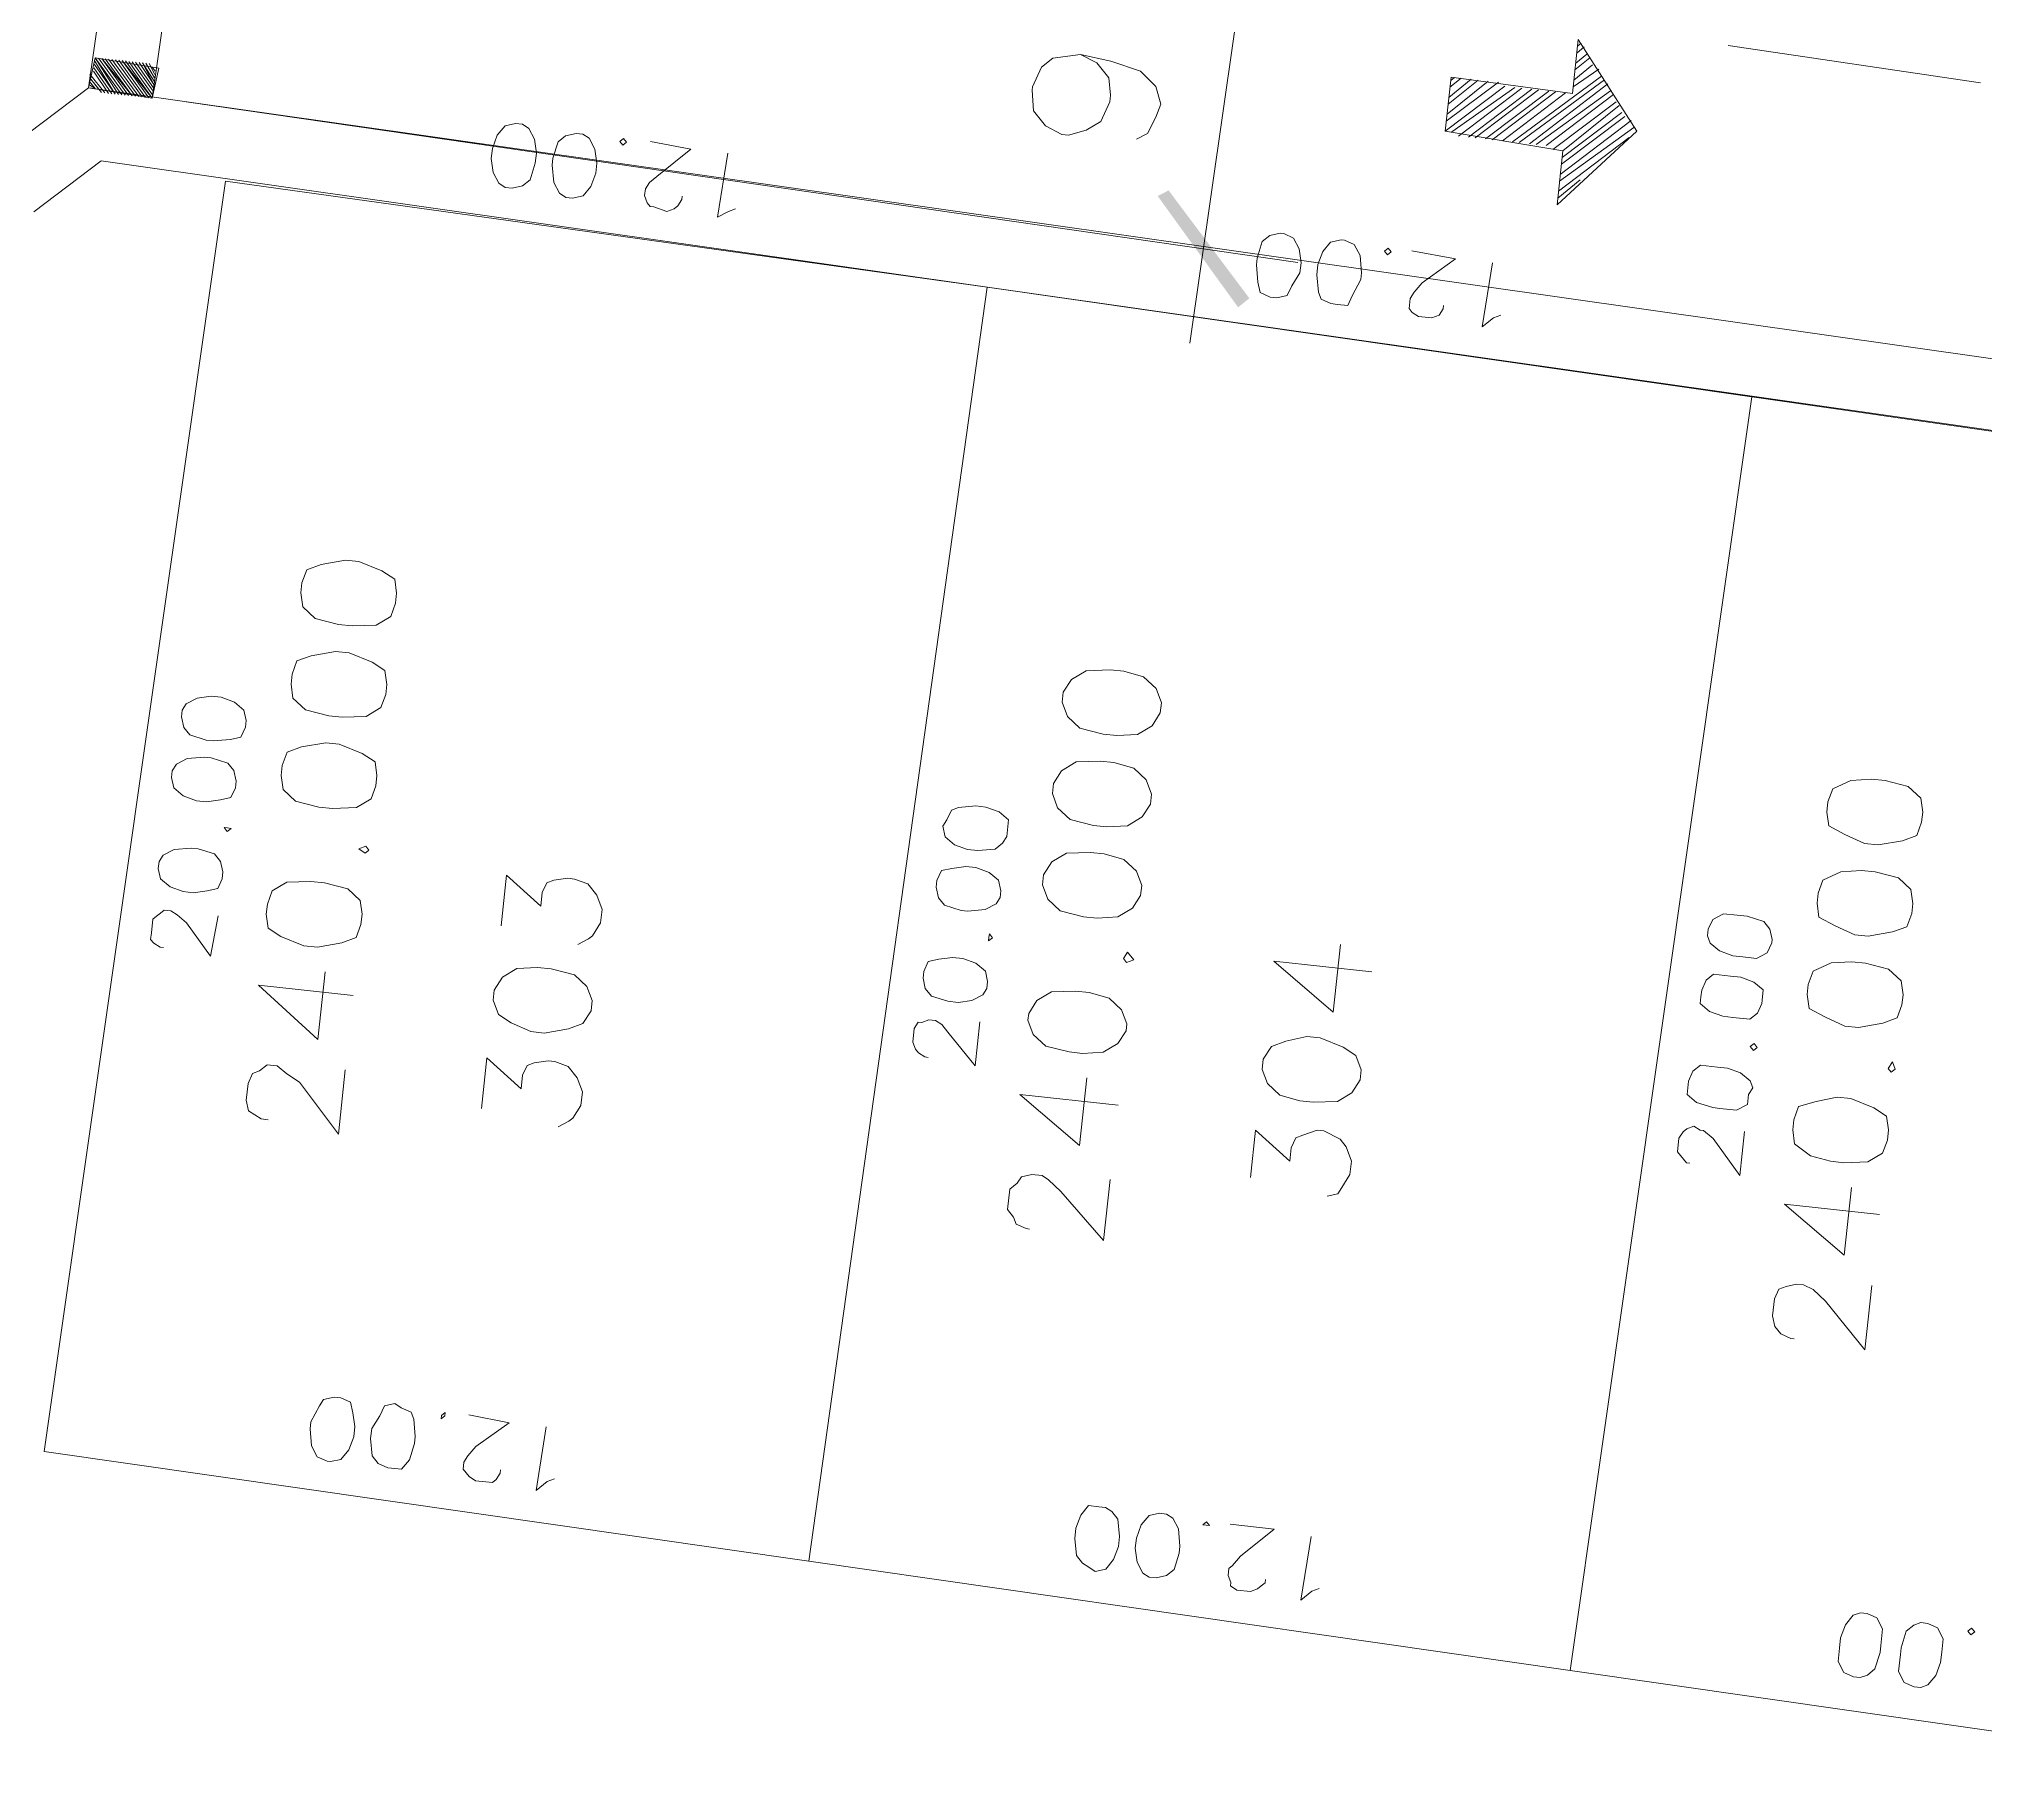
# Model space of a CAD drawing. Header units: metres. Extents: x -977055 to 805873, y -1033982 to 242021.
# Drawn here: x 2668.04 to 2698.46, y 753.49 to 780.7 of the extents above; entities that cross this region are included whole.
import ezdxf

# ---------------------------------------------------------------- set-up
doc = ezdxf.new("R2010")
doc.units = ezdxf.units.M
doc.header["$PDMODE"] = 32
doc.header["$PDSIZE"] = 1.5
for name, color, linetype in [('12-CONDICIONES EXISTENTES', 2, 'Continuous'), ('PDF_0', 7, 'Continuous'), ('PDF_acera', 7, 'Continuous'), ('PDF_areas por lote', 7, 'Continuous'), ('PDF_COTAS', 7, 'Continuous'), ('PDF_COTAS CONJUNTO', 7, 'Continuous'), ('PDF_linea de centro', 7, 'Continuous'), ('PDF_LOTES', 7, 'Continuous'), ('PDF_No. lotes', 7, 'Continuous'), ('PDF_PASO DE CEBRA', 7, 'Continuous'), ('PDF_VIAS', 7, 'Continuous')]:
    doc.layers.add(name, color=color, linetype=linetype)
doc.styles.add('CITY2', font='stylu.ttf', dxfattribs={"height": 0.2})
doc.dimstyles.new('COTAS2', dxfattribs={"dimtxt": 0.02, "dimasz": 0.1, "dimexe": 0.15, "dimexo": 0.08, "dimgap": 0.05, "dimtad": 1, "dimzin": 0, "dimdsep": 46, "dimtxsty": 'CITY2', "dimblk": 'ARCHTICK', "dimcen": 1, "dimdle": 0.1, "dimclrd": 1, "dimclre": 1, "dimclrt": 2, "dimadec": 0, "dimazin": 0, "dimtfac": 1, "dimtofl": 0, "dimtmove": 0, "dimatfit": 3, "dimldrblk": 'ARCHTICK', "dimfxl": 0.18, "dimtolj": 1, "dimtzin": 0, "dimarcsym": 0})

# ---------------------------------------------------------------- blocks, each defined once
blk = doc.blocks.new('CALLE')
at = {"layer": 'PDF_0', "transparency": 33554559}
for points in [[(-198.174816, -228.275712), (-199.317888, -229.545792), (-199.444896, -229.418784)], [(-198.090144, -228.40272), (-198.174816, -228.275712), (-199.317888, -229.545792)]]:
    blk.add_solid(points, dxfattribs=at)
at = {"layer": 'PDF_acera', "lineweight": 9}
blk.add_lwpolyline([(-199.868256, -214.389504), (-199.148544, -215.151552), (-201.561696, -285.471648), (-200.67264, -285.598656), (-198.259488, -214.897536), (-199.571904, -213.500448), (-200.0376, -213.500448)], dxfattribs=at)
at = {"layer": 'PDF_areas por lote', "lineweight": 9}
for points in [[(-210.790944, -218.496096), (-210.790944, -218.411424), (-210.748608, -218.326752), (-210.706272, -218.24208), (-210.579264, -218.199744), (-210.367584, -218.199744), (-210.240576, -218.24208), (-210.19824, -218.326752), (-210.113568, -218.411424), (-210.113568, -218.538432), (-210.19824, -218.66544), (-210.282912, -218.834784), (-210.875616, -219.385152), (-210.071232, -219.385152)], [(-209.13984, -219.385152), (-209.13984, -218.199744), (-209.732544, -219.004128), (-208.885824, -219.004128)], [(-211.129632, -228.064032), (-211.129632, -228.021696), (-211.087296, -227.894688), (-211.002624, -227.852352), (-210.917952, -227.76768), (-210.663936, -227.76768), (-210.579264, -227.852352), (-210.494592, -227.894688), (-210.452256, -228.021696), (-210.452256, -228.148704), (-210.494592, -228.233376), (-210.6216, -228.40272), (-211.171968, -228.995424), (-210.40992, -228.995424)], [(-209.478528, -228.995424), (-209.478528, -227.76768), (-210.028896, -228.572064), (-209.182176, -228.572064)], [(-211.46832, -237.674304), (-211.46832, -237.631968), (-211.425984, -237.50496), (-211.341312, -237.420288), (-211.214304, -237.377952), (-211.002624, -237.377952), (-210.875616, -237.420288), (-210.83328, -237.50496), (-210.790944, -237.631968), (-210.790944, -237.71664), (-210.83328, -237.843648), (-210.960288, -238.012992), (-211.510656, -238.56336), (-210.706272, -238.56336)], [(-209.817216, -238.56336), (-209.817216, -237.377952), (-210.367584, -238.182336), (-209.520864, -238.182336)]]:
    blk.add_lwpolyline(points, dxfattribs=at)
for points in [[(-208.250784, -218.199744), (-208.420128, -218.24208), (-208.5048, -218.411424), (-208.589472, -218.707776), (-208.589472, -218.87712), (-208.5048, -219.173472), (-208.420128, -219.342816), (-208.250784, -219.385152), (-208.123776, -219.385152), (-207.954432, -219.342816), (-207.827424, -219.173472), (-207.785088, -218.87712), (-207.785088, -218.707776), (-207.827424, -218.411424), (-207.954432, -218.24208), (-208.123776, -218.199744)], [(-206.515008, -218.199744), (-206.684352, -218.24208), (-206.81136, -218.411424), (-206.853696, -218.707776), (-206.853696, -218.87712), (-206.81136, -219.173472), (-206.684352, -219.342816), (-206.515008, -219.385152), (-206.388, -219.385152), (-206.218656, -219.342816), (-206.133984, -219.173472), (-206.049312, -218.87712), (-206.049312, -218.707776), (-206.133984, -218.411424), (-206.218656, -218.24208), (-206.388, -218.199744)], [(-205.371936, -218.199744), (-205.54128, -218.24208), (-205.668288, -218.411424), (-205.710624, -218.707776), (-205.710624, -218.87712), (-205.668288, -219.173472), (-205.54128, -219.342816), (-205.371936, -219.385152), (-205.244928, -219.385152), (-205.075584, -219.342816), (-204.990912, -219.173472), (-204.90624, -218.87712), (-204.90624, -218.707776), (-204.990912, -218.411424), (-205.075584, -218.24208), (-205.244928, -218.199744)], [(-204.228864, -218.199744), (-204.398208, -218.24208), (-204.525216, -218.411424), (-204.567552, -218.707776), (-204.567552, -218.87712), (-204.525216, -219.173472), (-204.398208, -219.342816), (-204.228864, -219.385152), (-204.101856, -219.385152), (-203.932512, -219.342816), (-203.84784, -219.173472), (-203.763168, -218.87712), (-203.763168, -218.707776), (-203.84784, -218.411424), (-203.932512, -218.24208), (-204.101856, -218.199744)], [(-207.319392, -219.258144), (-207.361728, -219.342816), (-207.319392, -219.385152), (-207.277056, -219.342816)], [(-208.547136, -227.76768), (-208.71648, -227.852352), (-208.843488, -228.021696), (-208.885824, -228.318048), (-208.885824, -228.487392), (-208.843488, -228.741408), (-208.71648, -228.910752), (-208.547136, -228.995424), (-208.462464, -228.995424), (-208.29312, -228.910752), (-208.166112, -228.741408), (-208.123776, -228.487392), (-208.123776, -228.318048), (-208.166112, -228.021696), (-208.29312, -227.852352), (-208.462464, -227.76768)], [(-206.853696, -227.76768), (-207.02304, -227.852352), (-207.150048, -228.021696), (-207.192384, -228.318048), (-207.192384, -228.487392), (-207.150048, -228.741408), (-207.02304, -228.910752), (-206.853696, -228.995424), (-206.726688, -228.995424), (-206.557344, -228.910752), (-206.430336, -228.741408), (-206.388, -228.487392), (-206.388, -228.318048), (-206.430336, -228.021696), (-206.557344, -227.852352), (-206.726688, -227.76768)], [(-205.710624, -227.76768), (-205.879968, -227.852352), (-206.006976, -228.021696), (-206.049312, -228.318048), (-206.049312, -228.487392), (-206.006976, -228.741408), (-205.879968, -228.910752), (-205.710624, -228.995424), (-205.583616, -228.995424), (-205.414272, -228.910752), (-205.287264, -228.741408), (-205.244928, -228.487392), (-205.244928, -228.318048), (-205.287264, -228.021696), (-205.414272, -227.852352), (-205.583616, -227.76768)], [(-204.567552, -227.76768), (-204.736896, -227.852352), (-204.863904, -228.021696), (-204.90624, -228.318048), (-204.90624, -228.487392), (-204.863904, -228.741408), (-204.736896, -228.910752), (-204.567552, -228.995424), (-204.440544, -228.995424), (-204.2712, -228.910752), (-204.144192, -228.741408), (-204.101856, -228.487392), (-204.101856, -228.318048), (-204.144192, -228.021696), (-204.2712, -227.852352), (-204.440544, -227.76768)], [(-207.65808, -228.868416), (-207.700416, -228.910752), (-207.65808, -228.995424), (-207.573408, -228.910752)], [(-208.885824, -237.377952), (-209.055168, -237.420288), (-209.182176, -237.631968), (-209.224512, -237.885984), (-209.224512, -238.055328), (-209.182176, -238.35168), (-209.055168, -238.521024), (-208.885824, -238.56336), (-208.758816, -238.56336), (-208.589472, -238.521024), (-208.5048, -238.35168), (-208.420128, -238.055328), (-208.420128, -237.885984), (-208.5048, -237.631968), (-208.589472, -237.420288), (-208.758816, -237.377952)], [(-207.192384, -237.377952), (-207.361728, -237.420288), (-207.4464, -237.631968), (-207.531072, -237.885984), (-207.531072, -238.055328), (-207.4464, -238.35168), (-207.361728, -238.521024), (-207.192384, -238.56336), (-207.065376, -238.56336), (-206.896032, -238.521024), (-206.769024, -238.35168), (-206.726688, -238.055328), (-206.726688, -237.885984), (-206.769024, -237.631968), (-206.896032, -237.420288), (-207.065376, -237.377952)], [(-206.049312, -237.377952), (-206.218656, -237.420288), (-206.303328, -237.631968), (-206.388, -237.885984), (-206.388, -238.055328), (-206.303328, -238.35168), (-206.218656, -238.521024), (-206.049312, -238.56336), (-205.922304, -238.56336), (-205.75296, -238.521024), (-205.625952, -238.35168), (-205.583616, -238.055328), (-205.583616, -237.885984), (-205.625952, -237.631968), (-205.75296, -237.420288), (-205.922304, -237.377952)], [(-204.90624, -237.377952), (-205.075584, -237.420288), (-205.160256, -237.631968), (-205.244928, -237.885984), (-205.244928, -238.055328), (-205.160256, -238.35168), (-205.075584, -238.521024), (-204.90624, -238.56336), (-204.779232, -238.56336), (-204.609888, -238.521024), (-204.48288, -238.35168), (-204.440544, -238.055328), (-204.440544, -237.885984), (-204.48288, -237.631968), (-204.609888, -237.420288), (-204.779232, -237.377952)], [(-207.996768, -238.478688), (-208.039104, -238.521024), (-207.996768, -238.56336), (-207.912096, -238.521024)]]:
    blk.add_lwpolyline(points, close=True, dxfattribs=at)
at = {"layer": 'PDF_COTAS', "lineweight": 9}
for points in [[(-208.801152, -216.972), (-208.801152, -216.929664), (-208.758816, -216.844992), (-208.71648, -216.802656), (-208.631808, -216.802656), (-208.462464, -216.802656), (-208.420128, -216.844992), (-208.377792, -216.887328), (-208.335456, -216.929664), (-208.335456, -217.014336), (-208.377792, -217.099008), (-208.462464, -217.226016), (-208.843488, -217.564704), (-208.335456, -217.60704)], [(-214.812864, -221.84064), (-214.8552, -221.84064), (-214.939872, -221.798304), (-214.982208, -221.755968), (-214.982208, -221.671296), (-214.982208, -221.544288), (-214.939872, -221.459616), (-214.897536, -221.41728), (-214.8552, -221.374944), (-214.770528, -221.374944), (-214.685856, -221.41728), (-214.558848, -221.501952), (-214.22016, -221.882976), (-214.177824, -221.374944)], [(-198.809856, -222.391008), (-198.852192, -222.391008), (-198.936864, -222.348672), (-198.9792, -222.306336), (-199.021536, -222.221664), (-198.9792, -222.05232), (-198.9792, -222.009984), (-198.936864, -221.967648), (-198.852192, -221.925312), (-198.76752, -221.925312), (-198.682848, -221.967648), (-198.598176, -222.05232), (-198.217152, -222.433344), (-198.174816, -221.925312)], [(-214.8552, -222.518016), (-214.897536, -222.433344), (-215.024544, -222.306336), (-214.22016, -222.348672)], [(-198.894528, -223.068384), (-198.936864, -222.983712), (-199.021536, -222.856704), (-198.217152, -222.89904)], [(-215.151552, -231.450912), (-215.193888, -231.450912), (-215.236224, -231.408576), (-215.27856, -231.36624), (-215.320896, -231.281568), (-215.320896, -231.112224), (-215.27856, -231.027552), (-215.236224, -231.027552), (-215.151552, -230.985216), (-215.06688, -230.985216), (-215.024544, -231.027552), (-214.897536, -231.112224), (-214.516512, -231.493248), (-214.516512, -230.94288)], [(-199.148544, -231.958944), (-199.19088, -231.958944), (-199.275552, -231.916608), (-199.317888, -231.831936), (-199.317888, -231.662592), (-199.275552, -231.57792), (-199.233216, -231.535584), (-199.148544, -231.535584), (-199.106208, -231.535584), (-199.021536, -231.57792), (-198.894528, -231.662592), (-198.55584, -232.043616), (-198.513504, -231.493248)], [(-215.193888, -232.128288), (-215.236224, -232.043616), (-215.363232, -231.916608), (-214.558848, -231.958944)], [(-199.19088, -232.678656), (-199.233216, -232.593984), (-199.360224, -232.466976), (-198.55584, -232.509312)]]:
    blk.add_lwpolyline(points, dxfattribs=at)
for points in [[(-207.827424, -216.802656), (-207.954432, -216.844992), (-208.039104, -216.972), (-208.08144, -217.141344), (-208.08144, -217.268352), (-208.039104, -217.437696), (-207.996768, -217.564704), (-207.86976, -217.60704), (-207.785088, -217.60704), (-207.65808, -217.564704), (-207.573408, -217.480032), (-207.531072, -217.268352), (-207.531072, -217.18368), (-207.573408, -216.972), (-207.65808, -216.844992), (-207.742752, -216.802656)], [(-206.684352, -216.844992), (-206.81136, -216.887328), (-206.896032, -217.014336), (-206.938368, -217.18368), (-206.938368, -217.310688), (-206.896032, -217.480032), (-206.853696, -217.60704), (-206.726688, -217.649376), (-206.642016, -217.649376), (-206.515008, -217.60704), (-206.430336, -217.522368), (-206.388, -217.310688), (-206.388, -217.226016), (-206.430336, -217.014336), (-206.515008, -216.887328), (-206.59968, -216.844992)], [(-205.922304, -216.887328), (-206.049312, -216.929664), (-206.133984, -217.014336), (-206.17632, -217.226016), (-206.17632, -217.310688), (-206.133984, -217.522368), (-206.091648, -217.649376), (-205.96464, -217.691712), (-205.879968, -217.691712), (-205.75296, -217.649376), (-205.668288, -217.522368), (-205.625952, -217.353024), (-205.625952, -217.226016), (-205.668288, -217.056672), (-205.75296, -216.929664), (-205.837632, -216.887328)], [(-207.23472, -217.564704), (-207.277056, -217.60704), (-207.23472, -217.649376), (-207.23472, -217.60704)], [(-214.939872, -219.72384), (-214.897536, -219.850848), (-214.770528, -219.93552), (-214.601184, -219.977856), (-214.474176, -219.977856), (-214.304832, -219.93552), (-214.177824, -219.893184), (-214.135488, -219.766176), (-214.135488, -219.681504), (-214.177824, -219.554496), (-214.262496, -219.51216), (-214.474176, -219.427488), (-214.558848, -219.427488), (-214.770528, -219.469824), (-214.897536, -219.554496), (-214.939872, -219.681504)], [(-214.939872, -220.485888), (-214.939872, -220.612896), (-214.812864, -220.697568), (-214.601184, -220.739904), (-214.516512, -220.739904), (-214.304832, -220.697568), (-214.22016, -220.655232), (-214.177824, -220.528224), (-214.135488, -220.443552), (-214.177824, -220.316544), (-214.304832, -220.274208), (-214.474176, -220.189536), (-214.601184, -220.189536), (-214.812864, -220.231872), (-214.897536, -220.316544), (-214.939872, -220.443552)], [(-198.936864, -220.274208), (-198.894528, -220.401216), (-198.809856, -220.485888), (-198.598176, -220.528224), (-198.471168, -220.528224), (-198.301824, -220.485888), (-198.174816, -220.401216), (-198.13248, -220.316544), (-198.13248, -220.231872), (-198.174816, -220.104864), (-198.301824, -220.020192), (-198.471168, -219.977856), (-198.598176, -219.977856), (-198.76752, -220.020192), (-198.894528, -220.104864), (-198.936864, -220.189536)], [(-198.9792, -221.036256), (-198.936864, -221.163264), (-198.809856, -221.247936), (-198.640512, -221.290272), (-198.513504, -221.290272), (-198.34416, -221.247936), (-198.217152, -221.163264), (-198.174816, -221.078592), (-198.174816, -220.99392), (-198.217152, -220.866912), (-198.301824, -220.78224), (-198.513504, -220.739904), (-198.598176, -220.739904), (-198.809856, -220.78224), (-198.936864, -220.866912), (-198.9792, -220.951584)], [(-214.262496, -221.036256), (-214.22016, -221.078592), (-214.177824, -221.078592), (-214.22016, -221.036256)], [(-198.259488, -221.586624), (-198.217152, -221.62896), (-198.174816, -221.586624), (-198.217152, -221.544288)], [(-208.631808, -227.174976), (-209.182176, -227.174976), (-208.801152, -226.793952), (-208.71648, -226.70928), (-208.674144, -226.624608), (-208.674144, -226.539936), (-208.71648, -226.455264), (-208.71648, -226.412928), (-208.801152, -226.370592), (-208.970496, -226.370592), (-209.055168, -226.412928), (-209.097504, -226.455264), (-209.13984, -226.539936), (-209.13984, -226.582272), (-209.13984, -226.539936), (-209.097504, -226.455264), (-209.055168, -226.412928), (-208.970496, -226.370592), (-208.801152, -226.370592), (-208.71648, -226.412928), (-208.71648, -226.455264), (-208.674144, -226.539936), (-208.674144, -226.624608), (-208.71648, -226.70928), (-208.801152, -226.793952), (-209.182176, -227.174976)], [(-208.166112, -226.412928), (-208.29312, -226.455264), (-208.377792, -226.539936), (-208.420128, -226.751616), (-208.420128, -226.878624), (-208.377792, -227.047968), (-208.29312, -227.174976), (-208.208448, -227.217312), (-208.123776, -227.217312), (-207.996768, -227.174976), (-207.912096, -227.047968), (-207.86976, -226.878624), (-207.86976, -226.751616), (-207.912096, -226.582272), (-207.954432, -226.455264), (-208.08144, -226.412928)], [(-208.166112, -226.412928), (-208.29312, -226.455264), (-208.377792, -226.539936), (-208.420128, -226.751616), (-208.420128, -226.878624), (-208.377792, -227.047968), (-208.29312, -227.174976), (-208.208448, -227.217312), (-208.123776, -227.217312), (-207.996768, -227.174976), (-207.912096, -227.047968), (-207.86976, -226.878624), (-207.86976, -226.751616), (-207.912096, -226.582272), (-207.954432, -226.455264), (-208.08144, -226.412928)], [(-207.02304, -226.455264), (-207.150048, -226.4976), (-207.23472, -226.582272), (-207.277056, -226.793952), (-207.277056, -226.878624), (-207.23472, -227.090304), (-207.150048, -227.217312), (-207.065376, -227.259648), (-206.980704, -227.259648), (-206.853696, -227.217312), (-206.769024, -227.090304), (-206.726688, -226.92096), (-206.726688, -226.793952), (-206.769024, -226.624608), (-206.81136, -226.4976), (-206.938368, -226.455264)], [(-207.02304, -226.455264), (-207.150048, -226.4976), (-207.23472, -226.582272), (-207.277056, -226.793952), (-207.277056, -226.878624), (-207.23472, -227.090304), (-207.150048, -227.217312), (-207.065376, -227.259648), (-206.980704, -227.259648), (-206.853696, -227.217312), (-206.769024, -227.090304), (-206.726688, -226.92096), (-206.726688, -226.793952), (-206.769024, -226.624608), (-206.81136, -226.4976), (-206.938368, -226.455264)], [(-206.260992, -226.455264), (-206.388, -226.4976), (-206.472672, -226.624608), (-206.515008, -226.793952), (-206.515008, -226.92096), (-206.472672, -227.13264), (-206.388, -227.217312), (-206.303328, -227.259648), (-206.218656, -227.259648), (-206.091648, -227.259648), (-206.006976, -227.13264), (-205.96464, -226.963296), (-205.96464, -226.836288), (-206.006976, -226.624608), (-206.049312, -226.539936), (-206.17632, -226.4976)], [(-206.260992, -226.455264), (-206.388, -226.4976), (-206.472672, -226.624608), (-206.515008, -226.793952), (-206.515008, -226.92096), (-206.472672, -227.13264), (-206.388, -227.217312), (-206.303328, -227.259648), (-206.218656, -227.259648), (-206.091648, -227.259648), (-206.006976, -227.13264), (-205.96464, -226.963296), (-205.96464, -226.836288), (-206.006976, -226.624608), (-206.049312, -226.539936), (-206.17632, -226.4976)], [(-207.573408, -227.174976), (-207.615744, -227.174976), (-207.573408, -227.217312), (-207.531072, -227.174976)], [(-207.573408, -227.174976), (-207.615744, -227.174976), (-207.573408, -227.217312), (-207.531072, -227.174976)], [(-215.27856, -229.334112), (-215.236224, -229.46112), (-215.109216, -229.545792), (-214.939872, -229.588128), (-214.812864, -229.588128), (-214.601184, -229.545792), (-214.516512, -229.46112), (-214.474176, -229.376448), (-214.474176, -229.291776), (-214.474176, -229.164768), (-214.601184, -229.080096), (-214.770528, -229.03776), (-214.897536, -229.03776), (-215.109216, -229.080096), (-215.193888, -229.164768), (-215.236224, -229.24944)], [(-199.275552, -229.88448), (-199.233216, -230.011488), (-199.106208, -230.053824), (-198.936864, -230.138496), (-198.809856, -230.138496), (-198.640512, -230.09616), (-198.513504, -230.011488), (-198.471168, -229.88448), (-198.471168, -229.842144), (-198.513504, -229.715136), (-198.598176, -229.630464), (-198.809856, -229.588128), (-198.894528, -229.588128), (-199.106208, -229.630464), (-199.233216, -229.6728), (-199.275552, -229.799808)], [(-215.27856, -230.09616), (-215.236224, -230.223168), (-215.151552, -230.30784), (-214.939872, -230.350176), (-214.8552, -230.350176), (-214.64352, -230.30784), (-214.516512, -230.223168), (-214.474176, -230.138496), (-214.474176, -230.053824), (-214.516512, -229.926816), (-214.64352, -229.842144), (-214.812864, -229.799808), (-214.939872, -229.799808), (-215.109216, -229.842144), (-215.236224, -229.926816), (-215.27856, -230.011488)], [(-199.275552, -230.646528), (-199.275552, -230.773536), (-199.148544, -230.815872), (-198.936864, -230.900544), (-198.852192, -230.900544), (-198.640512, -230.858208), (-198.513504, -230.773536), (-198.471168, -230.646528), (-198.471168, -230.604192), (-198.513504, -230.477184), (-198.640512, -230.392512), (-198.809856, -230.350176), (-198.936864, -230.350176), (-199.148544, -230.392512), (-199.233216, -230.434848), (-199.275552, -230.561856)], [(-214.558848, -230.646528), (-214.558848, -230.688864), (-214.516512, -230.646528), (-214.558848, -230.604192)], [(-198.598176, -231.196896), (-198.55584, -231.239232), (-198.513504, -231.196896), (-198.55584, -231.15456)], [(-208.970496, -236.785248), (-209.520864, -236.785248), (-209.097504, -236.404224), (-209.012832, -236.277216), (-209.012832, -236.23488), (-208.970496, -236.150208), (-209.012832, -236.065536), (-209.055168, -236.0232), (-209.13984, -235.980864), (-209.309184, -235.980864), (-209.35152, -236.0232), (-209.393856, -236.065536), (-209.436192, -236.107872), (-209.436192, -236.150208), (-209.436192, -236.107872), (-209.393856, -236.065536), (-209.35152, -236.0232), (-209.309184, -235.980864), (-209.13984, -235.980864), (-209.055168, -236.0232), (-209.012832, -236.065536), (-208.970496, -236.150208), (-209.012832, -236.23488), (-209.012832, -236.277216), (-209.097504, -236.404224), (-209.520864, -236.785248)], [(-208.5048, -236.0232), (-208.589472, -236.0232), (-208.674144, -236.150208), (-208.71648, -236.361888), (-208.71648, -236.44656), (-208.71648, -236.65824), (-208.631808, -236.785248), (-208.5048, -236.785248), (-208.420128, -236.827584), (-208.335456, -236.785248), (-208.250784, -236.65824), (-208.208448, -236.488896), (-208.208448, -236.361888), (-208.208448, -236.150208), (-208.29312, -236.065536), (-208.420128, -236.0232)], [(-208.5048, -236.0232), (-208.589472, -236.0232), (-208.674144, -236.150208), (-208.71648, -236.361888), (-208.71648, -236.44656), (-208.71648, -236.65824), (-208.631808, -236.785248), (-208.5048, -236.785248), (-208.420128, -236.827584), (-208.335456, -236.785248), (-208.250784, -236.65824), (-208.208448, -236.488896), (-208.208448, -236.361888), (-208.208448, -236.150208), (-208.29312, -236.065536), (-208.420128, -236.0232)], [(-207.361728, -236.065536), (-207.4464, -236.065536), (-207.531072, -236.192544), (-207.573408, -236.361888), (-207.573408, -236.488896), (-207.573408, -236.700576), (-207.488736, -236.785248), (-207.361728, -236.827584), (-207.319392, -236.827584), (-207.192384, -236.827584), (-207.107712, -236.700576), (-207.065376, -236.531232), (-207.065376, -236.404224), (-207.065376, -236.192544), (-207.150048, -236.107872), (-207.277056, -236.065536)], [(-207.361728, -236.065536), (-207.4464, -236.065536), (-207.531072, -236.192544), (-207.573408, -236.361888), (-207.573408, -236.488896), (-207.573408, -236.700576), (-207.488736, -236.785248), (-207.361728, -236.827584), (-207.319392, -236.827584), (-207.192384, -236.827584), (-207.107712, -236.700576), (-207.065376, -236.531232), (-207.065376, -236.404224), (-207.065376, -236.192544), (-207.150048, -236.107872), (-207.277056, -236.065536)], [(-206.59968, -236.065536), (-206.684352, -236.107872), (-206.769024, -236.23488), (-206.81136, -236.404224), (-206.81136, -236.531232), (-206.81136, -236.700576), (-206.726688, -236.827584), (-206.59968, -236.86992), (-206.557344, -236.86992), (-206.430336, -236.827584), (-206.345664, -236.742912), (-206.303328, -236.531232), (-206.303328, -236.404224), (-206.303328, -236.23488), (-206.388, -236.107872), (-206.515008, -236.065536)], [(-206.59968, -236.065536), (-206.684352, -236.107872), (-206.769024, -236.23488), (-206.81136, -236.404224), (-206.81136, -236.531232), (-206.81136, -236.700576), (-206.726688, -236.827584), (-206.59968, -236.86992), (-206.557344, -236.86992), (-206.430336, -236.827584), (-206.345664, -236.742912), (-206.303328, -236.531232), (-206.303328, -236.404224), (-206.303328, -236.23488), (-206.388, -236.107872), (-206.515008, -236.065536)], [(-207.912096, -236.742912), (-207.954432, -236.785248), (-207.912096, -236.827584), (-207.86976, -236.785248)], [(-207.912096, -236.742912), (-207.954432, -236.785248), (-207.912096, -236.827584), (-207.86976, -236.785248)], [(-215.574912, -238.944384), (-215.532576, -239.029056), (-215.447904, -239.113728), (-215.236224, -239.156064), (-215.151552, -239.156064), (-214.939872, -239.156064), (-214.812864, -239.071392), (-214.770528, -238.944384), (-214.770528, -238.859712), (-214.812864, -238.77504), (-214.939872, -238.690368), (-215.109216, -238.648032), (-215.236224, -238.648032), (-215.405568, -238.648032), (-215.532576, -238.732704), (-215.574912, -238.859712)], [(-215.617248, -239.706432), (-215.574912, -239.791104), (-215.447904, -239.875776), (-215.27856, -239.918112), (-215.151552, -239.918112), (-214.982208, -239.918112), (-214.8552, -239.83344), (-214.812864, -239.706432), (-214.812864, -239.62176), (-214.8552, -239.537088), (-214.939872, -239.452416), (-215.151552, -239.41008), (-215.236224, -239.41008), (-215.447904, -239.41008), (-215.574912, -239.494752), (-215.617248, -239.62176)], [(-214.897536, -240.2568), (-214.8552, -240.299136), (-214.812864, -240.2568), (-214.8552, -240.214464)]]:
    blk.add_lwpolyline(points, close=True, dxfattribs=at)
at = {"layer": 'PDF_COTAS CONJUNTO', "lineweight": 9}
for points in [[(-198.301824, -216.12528), (-198.809856, -230.09616)], [(-190.342656, -229.207104), (-199.952928, -228.868416)]]:
    blk.add_lwpolyline(points, dxfattribs=at)
at = {"layer": 'PDF_COTAS CONJUNTO', "lineweight": 20}
blk.add_lwpolyline([(-196.523712, -227.13264), (-196.608384, -227.34432), (-196.777728, -227.513664), (-196.989408, -227.556), (-197.07408, -227.556), (-197.328096, -227.471328), (-197.455104, -227.301984), (-197.539776, -227.090304), (-197.539776, -227.005632), (-197.455104, -226.793952), (-197.28576, -226.624608), (-197.031744, -226.582272), (-196.989408, -226.582272), (-196.735392, -226.666944), (-196.608384, -226.793952), (-196.523712, -227.13264), (-196.566048, -227.513664), (-196.65072, -227.894688), (-196.820064, -228.106368), (-197.031744, -228.19104), (-197.201088, -228.148704), (-197.412768, -228.064032), (-197.49744, -227.937024)], dxfattribs=at)
at = {"layer": 'PDF_linea de centro', "lineweight": 9}
blk.add_lwpolyline([(-195.549984, -235.134144), (-195.676992, -238.309344)], dxfattribs=at)
at = {"layer": 'PDF_LOTES', "lineweight": 20}
for points in [[(-215.193888, -216.167616), (-215.532576, -225.777888), (-199.529568, -226.28592), (-199.233216, -216.717984)], [(-215.532576, -225.777888), (-215.871264, -235.345824), (-199.868256, -235.896192), (-199.529568, -226.28592)], [(-215.871264, -235.345824), (-216.209952, -244.956096), (-200.206944, -245.506464), (-199.868256, -235.896192)]]:
    blk.add_lwpolyline(points, close=True, dxfattribs=at)
at = {"layer": 'PDF_No. lotes', "lineweight": 20}
for points in [[(-210.367584, -221.120928), (-209.732544, -221.120928), (-210.071232, -221.586624), (-209.901888, -221.586624), (-209.77488, -221.62896), (-209.732544, -221.713632), (-209.690208, -221.882976), (-209.690208, -221.967648), (-209.732544, -222.136992), (-209.859552, -222.264), (-210.028896, -222.348672), (-210.19824, -222.348672), (-210.367584, -222.264), (-210.40992, -222.221664), (-210.494592, -222.094656)], [(-208.08144, -221.120928), (-207.4464, -221.120928), (-207.785088, -221.586624), (-207.615744, -221.586624), (-207.488736, -221.62896), (-207.4464, -221.713632), (-207.404064, -221.882976), (-207.404064, -221.967648), (-207.4464, -222.136992), (-207.573408, -222.264), (-207.742752, -222.348672), (-207.912096, -222.348672), (-208.08144, -222.264), (-208.123776, -222.221664), (-208.208448, -222.094656)], [(-210.19824, -230.7312), (-209.605536, -230.7312), (-209.944224, -231.196896), (-209.77488, -231.196896), (-209.647872, -231.239232), (-209.605536, -231.323904), (-209.520864, -231.493248), (-209.520864, -231.57792), (-209.605536, -231.7896), (-209.690208, -231.874272), (-209.859552, -231.958944), (-210.028896, -231.958944), (-210.19824, -231.874272), (-210.282912, -231.831936), (-210.325248, -231.704928)], [(-207.488736, -231.958944), (-207.488736, -230.7312), (-208.039104, -231.535584), (-207.192384, -231.535584)]]:
    blk.add_lwpolyline(points, dxfattribs=at)
for points in [[(-209.012832, -221.120928), (-209.182176, -221.2056), (-209.266848, -221.374944), (-209.35152, -221.62896), (-209.35152, -221.798304), (-209.266848, -222.094656), (-209.182176, -222.264), (-209.012832, -222.348672), (-208.885824, -222.348672), (-208.71648, -222.264), (-208.589472, -222.094656), (-208.547136, -221.798304), (-208.547136, -221.62896), (-208.589472, -221.374944), (-208.71648, -221.2056), (-208.885824, -221.120928)], [(-208.843488, -230.7312), (-209.012832, -230.815872), (-209.13984, -230.985216), (-209.182176, -231.239232), (-209.182176, -231.408576), (-209.13984, -231.704928), (-209.012832, -231.874272), (-208.843488, -231.958944), (-208.71648, -231.958944), (-208.547136, -231.874272), (-208.462464, -231.704928), (-208.377792, -231.408576), (-208.377792, -231.239232), (-208.462464, -230.985216), (-208.547136, -230.815872), (-208.71648, -230.7312)]]:
    blk.add_lwpolyline(points, close=True, dxfattribs=at)
at = {"layer": 'PDF_PASO DE CEBRA', "lineweight": 9}
for points in [[(-198.259488, -215.024544), (-198.13248, -214.897536), (-198.301824, -215.06688)], [(-198.301824, -215.109216), (-198.090144, -214.897536)], [(-198.301824, -215.151552), (-198.047808, -214.939872)], [(-198.301824, -215.193888), (-198.005472, -214.939872)], [(-197.963136, -214.939872), (-198.301824, -215.236224), (-197.9208, -214.939872)], [(-198.301824, -215.27856), (-197.878464, -214.939872), (-198.301824, -215.320896)], [(-198.301824, -215.363232), (-197.878464, -214.982208)], [(-198.301824, -215.405568), (-197.878464, -215.024544), (-198.301824, -215.447904), (-197.878464, -215.06688)], [(-198.301824, -215.49024), (-197.878464, -215.109216)], [(-198.259488, -214.939872), (-198.259488, -214.897536), (-191.062368, -215.151552)], [(-198.217152, -214.897536), (-198.259488, -214.982208), (-198.174816, -214.897536)], [(-198.301824, -215.532576), (-197.878464, -215.151552)], [(-198.301824, -215.574912), (-197.878464, -215.193888)], [(-198.301824, -215.617248), (-197.878464, -215.236224)], [(-198.301824, -215.659584), (-197.878464, -215.27856), (-198.301824, -215.70192), (-197.878464, -215.320896)], [(-198.259488, -215.70192), (-197.878464, -215.363232)], [(-198.217152, -215.70192), (-197.878464, -215.405568)], [(-198.174816, -215.70192), (-197.878464, -215.447904)], [(-197.878464, -215.49024), (-198.13248, -215.70192), (-197.878464, -215.532576), (-198.090144, -215.70192)], [(-198.047808, -215.70192), (-197.878464, -215.574912)], [(-198.301824, -215.70192), (-191.104704, -215.955936)], [(-198.005472, -215.70192), (-197.878464, -215.617248)], [(-197.963136, -215.70192), (-197.9208, -215.659584)], [(-197.9208, -215.744256), (-197.9208, -215.70192)]]:
    blk.add_lwpolyline(points, dxfattribs=at)
blk.add_lwpolyline([(-198.301824, -215.70192), (-197.9208, -215.744256), (-197.878464, -214.939872), (-198.259488, -214.897536)], close=True, dxfattribs=at)
at = {"layer": 'PDF_VIAS', "lineweight": 20}
blk.add_lwpolyline([(-195.676992, -233.27136), (-196.354368, -233.27136), (-196.312032, -231.747264), (-196.989408, -231.747264), (-197.07408, -233.229024), (-197.751456, -233.229024), (-196.735392, -234.11808)], close=True, dxfattribs=at)
at = {"layer": 'PDF_VIAS', "lineweight": 9}
for points in [[(-196.989408, -231.747264), (-196.354368, -232.42464)], [(-196.8624, -231.747264), (-196.312032, -232.339968)], [(-196.777728, -231.747264), (-196.312032, -232.21296)], [(-196.65072, -231.747264), (-196.312032, -232.085952)], [(-196.566048, -231.747264), (-196.312032, -232.00128)], [(-196.43904, -231.747264), (-196.312032, -231.874272)], [(-196.354368, -231.747264), (-196.312032, -231.7896)], [(-197.031744, -231.916608), (-196.354368, -232.63632)], [(-197.031744, -232.043616), (-196.354368, -232.763328)], [(-196.989408, -231.831936), (-196.354368, -232.551648)], [(-197.031744, -232.128288), (-196.354368, -232.848)], [(-197.031744, -232.255296), (-196.354368, -232.975008)], [(-197.031744, -232.339968), (-196.354368, -233.05968)], [(-197.031744, -232.466976), (-196.354368, -233.186688)], [(-197.031744, -232.593984), (-196.100352, -233.610048)], [(-197.031744, -232.678656), (-196.142688, -233.652384)], [(-197.031744, -232.805664), (-196.185024, -233.69472)], [(-197.031744, -232.890336), (-196.269696, -233.737056)], [(-197.031744, -233.017344), (-196.312032, -233.779392)], [(-197.666784, -233.229024), (-197.412768, -233.48304)], [(-197.582112, -233.229024), (-196.820064, -234.033408)], [(-197.455104, -233.229024), (-196.693056, -234.075744)], [(-197.370432, -233.229024), (-196.608384, -234.033408)], [(-197.243424, -233.229024), (-196.566048, -233.948736)], [(-197.158752, -233.229024), (-196.523712, -233.9064)], [(-197.07408, -233.102016), (-196.396704, -233.821728)], [(-197.07408, -233.229024), (-196.43904, -233.864064)], [(-196.269696, -233.27136), (-196.01568, -233.567712)], [(-196.185024, -233.27136), (-195.973344, -233.48304)], [(-196.058016, -233.27136), (-195.888672, -233.440704)], [(-195.973344, -233.27136), (-195.846336, -233.398368)], [(-195.846336, -233.27136), (-195.761664, -233.356032)], [(-195.761664, -233.27136), (-195.719328, -233.313696)]]:
    blk.add_lwpolyline(points, dxfattribs=at)
blk = doc.blocks.new('_ArchTick')
at = {"color": 0, "linetype": 'ByBlock', "const_width": 0.15}
blk.add_lwpolyline([(-0.5, -0.5), (0.5, 0.5)], dxfattribs=at)
blk = doc.blocks.new('*D3879')
at = {"layer": '12-CONDICIONES EXISTENTES', "color": 1, "lineweight": -2, "transparency": 16777216}
blk.add_line((2668.507, 792.346), (2657.303, 779.753), dxfattribs=at)
at = {"layer": '12-CONDICIONES EXISTENTES', "color": 1, "linetype": 'Continuous', "lineweight": -2, "transparency": 16777216}
for p, q in [((2669.739, 791.116), (2668.329, 792.371)), ((2658.668, 778.673), (2657.257, 779.928))]:
    blk.add_line(p, q, dxfattribs=at)
at = {"layer": 'Defpoints', "color": 0, "transparency": 16777216}
for p in [(2669.799, 791.063, 1015.371), (2657.369, 779.828), (2658.727, 778.62, 1015.371)]:
    blk.add_point(p, dxfattribs=at)
at = {"layer": '12-CONDICIONES EXISTENTES', "color": 1, "lineweight": -2, "transparency": 16777216, "xscale": 0.1, "yscale": 0.1, "zscale": 0.1}
for p, rotation in [((2668.441, 792.271), 48.33931872515736), ((2657.369, 779.828), 228.3393187251574)]:
    blk.add_blockref('_ArchTick', p, dxfattribs=dict(at, rotation=rotation))
at = {"layer": '12-CONDICIONES EXISTENTES', "color": 2, "transparency": 16777216, "insert": (2662.79, 786.152), "char_height": 0.2, "attachment_point": 5, "rotation": 48.3393, "style": 'CITY2'}
blk.add_mtext('\\A1;16.66', dxfattribs=at)

msp = doc.modelspace()

# ---------------------------------------------------------------- block references
at = {"xscale": 1.255773352820658, "yscale": 1.255773352820658, "zscale": 1.255773352820658, "rotation": 83.85573648860341}
msp.add_blockref('CALLE', (2427.15058, 1056.36283, 1015.371), dxfattribs=at)

# ---------------------------------------------------------------- dimensions: what is measured, and where the dimension line sits
at = {"layer": '12-CONDICIONES EXISTENTES', "color": 1}
dim = msp.add_aligned_dim(p1=(2669.7988, 791.0632, 1015.371), p2=(2658.72743, 778.61979, 1015.371), distance=-1.81764, dimstyle='COTAS2', dxfattribs=at)
dim.commit()
dim.dimension.update_dxf_attribs({"geometry": '*D3879', "text_midpoint": (2662.79032, 786.1519)})

doc.saveas('drawing.dxf')
